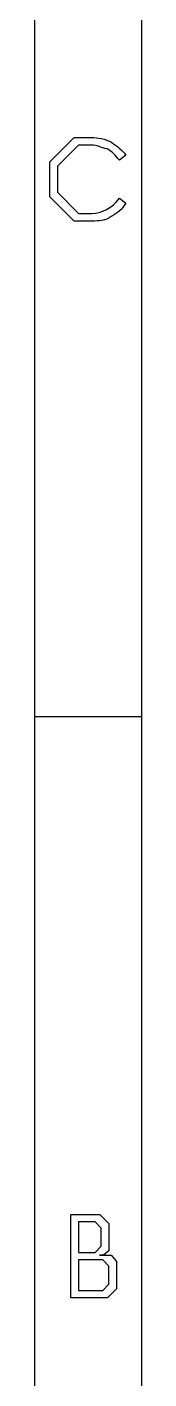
# Model space of a CAD drawing. Header units: millimetres. Extents: x 15 to 415, y 5 to 292.
# Drawn here: x 410 to 415, y 67.7 to 130.5 of the extents above; entities that cross this region are included whole.
import ezdxf

# ---------------------------------------------------------------- set-up
doc = ezdxf.new("R2010")
doc.units = ezdxf.units.MM
doc.layers.get('0').update_dxf_attribs({"linetype": 'CONTINUOUS'})

msp = doc.modelspace()

# ---------------------------------------------------------------- linework, layer by layer
at = {"color": 254}
for p, q in [((414.973, 291.994), (414.973, 4.9747)), ((409.998, 286.985), (409.998, 9.9839)), ((409.998, 98.4952), (414.973, 98.4952))]:
    msp.add_line(p, q, dxfattribs=at)
at = {"color": 0}
for p, q in [((410.711, 124.255), (411.84, 125.385)), ((412.052, 125.032), (411.064, 124.045)), ((411.84, 125.385), (412.655, 125.385)), ((412.644, 125.032), (412.052, 125.032)), ((414.239, 124.558), (413.942, 124.327)), ((414.239, 124.558), (414.239, 124.558)), ((410.711, 123.467), (410.711, 124.255)), ((411.064, 124.045), (411.064, 123.439)), ((410.711, 122.634), (410.711, 123.467)), ((411.064, 123.439), (411.064, 122.844)), ((411.84, 121.504), (410.711, 122.634)), ((411.064, 122.844), (412.052, 121.857)), ((413.942, 122.563), (414.239, 122.337)), ((412.052, 121.857), (412.669, 121.857)), ((412.662, 121.504), (411.84, 121.504)), ((411.692, 75.3844), (412.365, 75.3844)), ((411.692, 71.5038), (411.692, 75.3844)), ((412.365, 75.3844), (413.032, 75.3844)), ((413.032, 75.3844), (413.456, 74.9596)), ((412.044, 75.0316), (412.044, 73.6205)), ((412.432, 75.0316), (412.044, 75.0316)), ((412.824, 75.0316), (412.432, 75.0316)), ((413.103, 74.7504), (412.824, 75.0316)), ((413.103, 74.3864), (413.103, 74.7504)), ((413.456, 74.9596), (413.456, 74.3645)), ((413.103, 73.9013), (413.103, 74.3864)), ((413.456, 74.3645), (413.456, 73.6921)), ((412.044, 73.6205), (412.238, 73.6205)), ((412.238, 73.6205), (412.824, 73.6205)), ((412.824, 73.6205), (413.103, 73.9013)), ((413.209, 73.4935), (413.022, 73.4935)), ((413.022, 73.4935), (413.561, 73.4935)), ((413.456, 73.6921), (413.209, 73.4935)), ((413.561, 73.4935), (413.808, 73.1957)), ((412.044, 73.2677), (412.044, 71.8566)), ((412.235, 73.2677), (412.044, 73.2677)), ((413.177, 73.2677), (412.235, 73.2677)), ((413.456, 72.9865), (413.177, 73.2677)), ((413.456, 72.5456), (413.456, 72.9865)), ((413.808, 73.1957), (413.808, 72.5509)), ((413.456, 72.1374), (413.456, 72.5456)), ((413.808, 72.5509), (413.808, 71.9282)), ((412.044, 71.8566), (412.485, 71.8566)), ((412.485, 71.8566), (413.177, 71.8566)), ((413.177, 71.8566), (413.456, 72.1374)), ((413.808, 71.9282), (413.385, 71.5038)), ((412.662, 71.5038), (411.692, 71.5038)), ((413.385, 71.5038), (412.662, 71.5038))]:
    msp.add_line(p, q, dxfattribs=at)
for points in [[(413.374, 124.85), (413.089, 124.914), (412.909, 125.032), (412.644, 125.032)], [(412.655, 125.385), (412.933, 125.385), (413.297, 125.311), (413.572, 125.164)], [(413.572, 125.164), (413.83, 124.977), (414.066, 124.818), (414.239, 124.558)], [(413.942, 124.327), (413.766, 124.558), (413.593, 124.732), (413.374, 124.85)], [(412.669, 121.857), (413.11, 121.857), (413.6, 122.091), (413.942, 122.563)], [(414.239, 122.337), (414.059, 122.029), (413.833, 121.865), (413.565, 121.719)], [(413.565, 121.719), (413.286, 121.504), (412.997, 121.504), (412.662, 121.504)]]:
    msp.add_open_spline(points, degree=3, dxfattribs=at)

doc.saveas('drawing.dxf')
